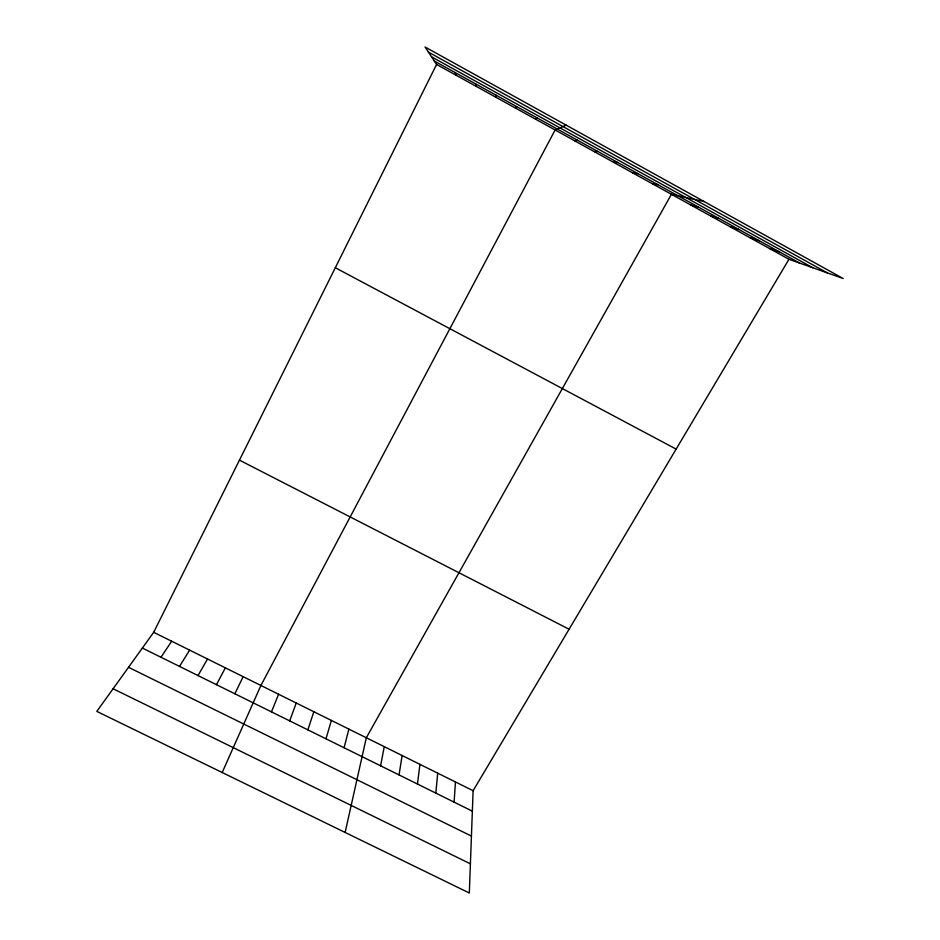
<?xml version="1.0" encoding="UTF-8"?>
<svg xmlns="http://www.w3.org/2000/svg" width="940" height="940" viewBox="0 0 940 940"><rect width="100%" height="100%" fill="white"/><g stroke="black" fill="none" stroke-linecap="round" stroke-linejoin="round"><path stroke-width="1.41" d="M788.966 259.276L473.114 790.716L469.319 893L96.82 711.392L153.69 632.303L436.583 64.46L425.045 47L843.18 278.534L788.966 259.276L436.583 64.46M454.114 802.137L455.442 781.951M435.819 793.102L437.723 773.162M417.466 784.031L419.945 764.349M399.065 774.936L402.12 755.513M380.606 765.806L384.248 746.642M345.133 832.452L366.318 737.759L671.418 194.286L704.201 201.583M344.075 747.758L348.881 729.099M326.004 738.817L331.385 720.428M307.873 729.863L313.831 711.721M289.696 720.874L296.241 703.002M271.472 711.874L278.593 694.249M515.86 108.288L516.565 106.525M222.192 772.516L260.909 685.471L555.117 129.99L566.209 125.161M234.847 693.767L243.166 676.671M216.459 684.684L225.365 667.846M198.011 675.566L207.529 658.999M179.517 666.425L189.633 650.127M160.963 657.26L171.691 641.233M535.518 119.157L536.963 117.806M574.657 140.788L577.548 140.248M594.127 151.552L597.734 151.411M613.538 162.291L617.862 162.55M632.89 172.983L637.931 173.642M652.184 183.653L657.918 184.698M691.17 205.202L698.314 207.035M710.852 216.083L718.712 218.315M730.474 226.939L739.04 229.56M750.038 237.75L759.309 240.758M769.531 248.524L779.495 251.932M113.094 688.761L470.399 863.825M128.522 667.306L471.434 836.083M153.69 632.303L473.114 790.716M142.363 648.059L472.35 811.161M239.453 460.142L569.088 629.224M335.31 267.736L676.142 449.109M428.393 52.076L827.482 272.964M431.542 56.823L812.736 267.724M434.315 61.041L799.623 263.059M454.984 72.462L456.488 75.47M475.581 83.86L476.345 86.445M496.109 95.21L496.132 97.384"/></g></svg>
